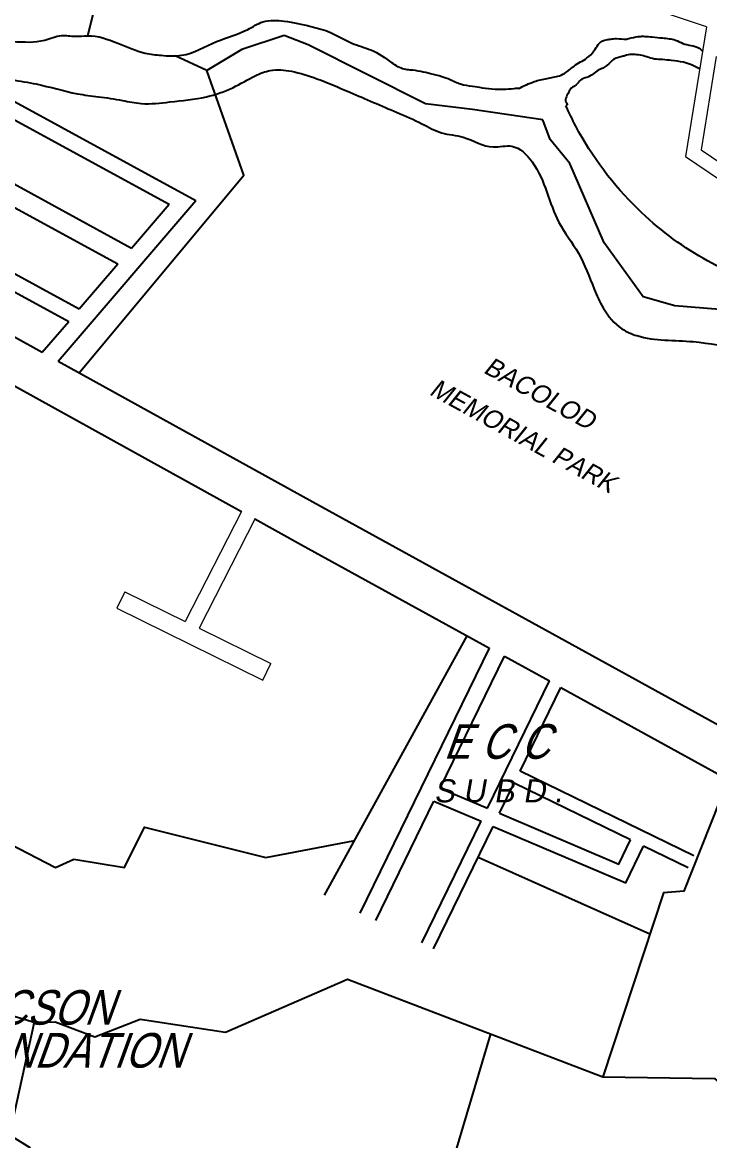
# Model space of a CAD drawing. Header units: inches. Extents: x -1369 to 1198, y -366 to 1398.
# Drawn here: x -608.89 to -592.79, y 935.08 to 961.27 of the extents above; entities that cross this region are included whole.
import ezdxf
from ezdxf.enums import TextEntityAlignment as Align

# ---------------------------------------------------------------- set-up
doc = ezdxf.new("R2010")
doc.units = ezdxf.units.IN
doc.header["$MEASUREMENT"] = 0
for name, color, linetype in [('CREEK_RIVER', 7, 'Continuous'), ('NATL_ROAD', 1, 'Continuous'), ('PRIVATE', 181, 'Continuous'), ('SUBLOTS', 1, 'Continuous')]:
    doc.layers.add(name, color=color, linetype=linetype)
doc.layers.add('ROAD', color=8, linetype='Continuous', lineweight=20)
doc.layers.add('SUBDIVIDION', color=8, linetype='Continuous', lineweight=25)
doc.styles.add('LOT_NO', font='ARIALN.TTF', dxfattribs={"width": 1.5, "height": 1})
doc.styles.add('PX-0', font='leroy')

msp = doc.modelspace()

# ---------------------------------------------------------------- linework, layer by layer
at = {"layer": 'CREEK_RIVER', "color": 8}
for points, knots in [([(-623.7243, 969.5395), (-623.4489, 969.3493), (-623.0518, 969.0751), (-622.5907, 968.5601), (-622.2711, 968.2186), (-621.8402, 967.894), (-621.4199, 967.7402), (-621.0105, 967.5662), (-620.6587, 967.2139), (-620.1932, 967.142), (-619.8805, 966.8702), (-619.6694, 966.7218), (-619.3408, 966.5008), (-619.0719, 966.155), (-618.6587, 965.8271), (-618.2896, 965.9484), (-618.0402, 966.0319), (-617.7733, 966.0415), (-617.5043, 966.2421), (-617.0058, 965.9724), (-617.0125, 966.6099), (-616.5001, 966.2281), (-616.159, 965.9496), (-615.6286, 965.6796), (-615.0747, 965.3948), (-614.6278, 965.0321), (-614.1361, 964.8146), (-613.7713, 964.8027), (-613.6104, 964.5529), (-613.174, 964.5085), (-613.1649, 963.8636), (-612.6787, 963.6143), (-612.36, 963.3304), (-611.9505, 963.0687), (-611.5142, 962.7678), (-611.2124, 962.4052), (-610.9661, 962.117), (-610.7427, 961.9447), (-610.4533, 961.757), (-610.1529, 961.6266), (-609.9253, 961.3046), (-609.7339, 961.0764), (-609.4806, 960.82), (-608.995, 960.8256), (-608.4772, 960.7771), (-608.0102, 960.9994), (-607.668, 960.9249), (-607.2215, 960.9937), (-606.6678, 960.7976), (-606.1242, 960.5498), (-605.6124, 960.4921), (-605.0214, 960.4554), (-604.3863, 960.85), (-603.719, 961.014), (-603.2415, 961.3389), (-602.7056, 961.3087), (-602.187, 961.1897), (-601.6394, 961.0497), (-601.2123, 960.7673), (-600.6832, 960.6371), (-600.3905, 960.4403), (-600.2375, 960.3184)], [0, 0, 0, 0, 0.003328565, 0.004798025, 0.006896437, 0.008000576, 0.010152561, 0.011347266, 0.012404093, 0.01503301, 0.015709792, 0.016517156, 0.017621295, 0.019626191, 0.020971916, 0.022475124, 0.023152056, 0.02363074, 0.025099511, 0.026313192, 0.027538057, 0.028647678, 0.030724537, 0.032823374, 0.034311033, 0.037011135, 0.03847742, 0.039717113, 0.040304671, 0.041256593, 0.043530659, 0.045099108, 0.046452668, 0.047819244, 0.049948728, 0.051713332, 0.052511803, 0.053735473, 0.054509448, 0.055975582, 0.056902631, 0.058376814, 0.059007767, 0.060393836, 0.062890372, 0.06424424, 0.06531462, 0.066282764, 0.068710925, 0.070983295, 0.072242795, 0.073845894, 0.076778471, 0.079391355, 0.080718803, 0.082382337, 0.084501523, 0.08611657, 0.087974999, 0.089552478, 0.091488017, 0.091488017, 0.091488017, 0.091488017]), ([(-597.263, 959.7245), (-597.1461, 959.7819), (-596.9353, 959.8855), (-596.6095, 959.9613), (-596.3498, 959.9946), (-596.1343, 960.1007), (-595.9514, 960.2854), (-595.693, 960.3979), (-595.5039, 960.5811), (-595.4243, 960.7403), (-595.315, 960.841), (-595.2059, 960.8638), (-595.0919, 960.8826), (-594.9441, 960.9024), (-594.7813, 960.8611), (-594.5994, 960.915), (-594.4566, 960.9451), (-594.2906, 960.9424), (-594.1177, 960.9288), (-593.8785, 960.8996), (-593.6268, 960.8833), (-593.4204, 960.7682), (-593.2302, 960.7271), (-593.0584, 960.6924), (-592.9868, 960.6213), (-592.9631, 960.5952)], [0, 0, 0, 0, 0.001297723, 0.002339728, 0.003331145, 0.003896189, 0.004705104, 0.005897007, 0.006671129, 0.007278318, 0.007666549, 0.008106295, 0.008362512, 0.008827769, 0.009587138, 0.009975476, 0.010702609, 0.01103959, 0.011630801, 0.012435547, 0.013460408, 0.014101928, 0.014755814, 0.015421782, 0.015770402, 0.015770402, 0.015770402, 0.015770402]), ([(-593.0303, 960.1787), (-593.091, 960.2129), (-593.2118, 960.2762), (-593.4305, 960.3523), (-593.6638, 960.367), (-593.8895, 960.4052), (-594.0888, 960.3992), (-594.2564, 960.4629), (-594.471, 960.5164), (-594.6696, 960.5335), (-594.8651, 960.4548), (-595.0545, 960.4435), (-595.1883, 960.2362), (-595.3867, 960.1692), (-595.5284, 960.0541), (-595.6648, 959.9732), (-595.8322, 959.9426), (-595.9039, 959.7934), (-596.0432, 959.747), (-596.0963, 959.6284), (-596.1524, 959.527), (-596.1906, 959.422), (-596.1168, 959.3424), (-596.1519, 959.3235), (-596.1639, 959.317)], [0.227418463, 0.227418463, 0.227418463, 0.227418463, 0.228114575, 0.228780543, 0.229715798, 0.230436815, 0.231070055, 0.231683336, 0.232204335, 0.233299524, 0.233565912, 0.234312276, 0.235057245, 0.235830376, 0.236344423, 0.236872122, 0.237419656, 0.23792667, 0.238382193, 0.238779364, 0.239155895, 0.23957891, 0.239805602, 0.239923236, 0.239923236, 0.239923236, 0.239923236]), ([(-610.0285, 960.3233), (-609.9876, 960.304), (-609.907, 960.2659), (-609.8116, 960.2138), (-609.7364, 960.1662), (-609.3759, 959.9352), (-608.6035, 959.8779), (-607.7714, 959.6065), (-607.0866, 959.5279), (-606.5895, 959.4531), (-606.0371, 959.3342), (-605.3732, 959.4166), (-604.6476, 959.4838), (-603.9681, 959.7083), (-603.5133, 959.9993), (-603.0523, 960.183), (-602.5435, 960.137), (-601.9261, 959.935), (-601.1092, 959.585), (-600.2884, 959.2325), (-599.5713, 958.9278), (-599.0845, 958.6432), (-598.4843, 958.6171), (-597.9791, 958.269), (-597.3532, 958.4553), (-596.6596, 957.7546), (-596.5276, 956.7464), (-595.8101, 955.8683), (-595.5625, 955.15), (-595.2818, 954.5234), (-594.9485, 954.1057), (-594.2045, 953.7963), (-593.2322, 953.8514), (-592.2133, 953.6339), (-591.4174, 953.5176), (-590.8382, 953.4966), (-590.3324, 953.2312), (-590.0372, 952.7429), (-589.5579, 952.4484), (-589.2634, 952.1277), (-589.1438, 951.793), (-589.0752, 951.2943), (-589.0677, 950.7091), (-589.2951, 950.1425), (-589.5275, 949.624), (-589.1598, 949.1936), (-589.1604, 948.7384), (-588.904, 948.5497), (-588.7471, 948.2756), (-588.5225, 948.0134), (-588.2748, 947.6645), (-587.7439, 947.4412), (-587.3784, 947.0019), (-586.9342, 946.6424), (-586.597, 946.5672), (-586.2083, 946.4985), (-585.9323, 946.7598), (-585.6502, 946.9928), (-585.448, 947.2942), (-585.1749, 947.5314), (-584.94, 947.8038), (-584.6422, 947.9869), (-584.3804, 948.2529), (-584.112, 948.5054), (-583.7075, 948.5663), (-583.2236, 948.4756), (-582.5666, 948.1469), (-581.8258, 948.3771), (-581.2294, 948.1422), (-580.8422, 947.9647), (-580.5502, 947.6561), (-580.151, 947.4776), (-579.7368, 947.1561), (-579.0312, 947.1085), (-578.2768, 946.8897), (-577.413, 946.6176), (-576.9149, 946.1528), (-576.2458, 945.891), (-576.4675, 945.4159), (-576.0392, 945.0697), (-576.018, 944.5093), (-576.0149, 943.8765), (-575.5612, 943.3383), (-574.9083, 943.3455), (-574.3824, 943.3362), (-573.8934, 943.3622), (-573.4764, 943.1516), (-572.9186, 943.0037), (-572.4102, 942.7988), (-571.9983, 942.4696), (-571.6067, 942.3107), (-571.3281, 941.9568), (-571.0276, 941.6855), (-570.5492, 941.1318), (-570.2461, 940.3376), (-569.8571, 939.5253), (-569.4608, 938.9916), (-568.9603, 938.8702), (-568.5451, 938.8934), (-568.2556, 938.7025), (-567.8552, 938.3682), (-567.2933, 938.2313), (-566.9065, 937.796), (-566.5078, 937.4899), (-566.334, 936.8818), (-565.9867, 936.3755), (-566.0203, 935.8278), (-565.8504, 935.3531), (-565.4644, 935.0258), (-564.994, 934.993), (-564.6785, 935.0234), (-564.4601, 935.061), (-564.3888, 935.0684)], [0, 0, 0, 0, 0.00045245, 0.00089134, 0.0010854, 0.00134324, 0.00516387, 0.00847533, 0.01013265, 0.01203045, 0.01351396, 0.01574369, 0.01864401, 0.02081189, 0.02280384, 0.02404537, 0.0256871, 0.02776364, 0.03054897, 0.0345648, 0.03668859, 0.03836631, 0.04010153, 0.04256589, 0.04403196, 0.0460357, 0.05119349, 0.05403677, 0.05710487, 0.05872881, 0.06092741, 0.06221236, 0.06663196, 0.07042755, 0.07261529, 0.07468694, 0.07615511, 0.07810564, 0.08022826, 0.08164632, 0.08251134, 0.08444712, 0.08715986, 0.08890091, 0.09053417, 0.09231807, 0.09398464, 0.09464733, 0.09536223, 0.09711928, 0.09811671, 0.09956363, 0.10267705, 0.10376672, 0.10517538, 0.10611475, 0.10751217, 0.10863127, 0.10983872, 0.11108127, 0.11224098, 0.11341259, 0.11453169, 0.1159962, 0.11695006, 0.11849145, 0.12088228, 0.12404701, 0.12558498, 0.12718408, 0.1282642, 0.12976127, 0.13151981, 0.13336995, 0.13661546, 0.13950961, 0.14204429, 0.14395685, 0.14495912, 0.14627521, 0.14867595, 0.15026662, 0.15259183, 0.15472151, 0.1564794, 0.15794547, 0.15950227, 0.16104025, 0.16374106, 0.16487852, 0.16629551, 0.16786941, 0.16927764, 0.17035763, 0.17515037, 0.17758615, 0.17945402, 0.18153055, 0.18241144, 0.18353838, 0.18483909, 0.18766892, 0.18895359, 0.19061032, 0.19254901, 0.19509416, 0.1965043, 0.19787511, 0.20004334, 0.20104633, 0.20251591, 0.20323049, 0.20323049, 0.20323049, 0.20323049]), ([(-597.263, 959.7245), (-597.3024, 959.7215), (-597.4238, 959.7106), (-597.6093, 959.695), (-597.8567, 959.6927), (-598.0969, 959.7277), (-598.3652, 959.7719), (-598.6288, 959.801), (-598.8543, 959.9228), (-599.089, 960.0058), (-599.3199, 960.0626), (-599.5649, 960.1235), (-599.7706, 960.1527), (-600.0117, 960.1678), (-600.1448, 960.2566), (-600.2375, 960.3184)], [0.220769784, 0.220769784, 0.220769784, 0.220769784, 0.221164665, 0.221987103, 0.222631658, 0.22363465, 0.224405349, 0.225359202, 0.226251614, 0.226937403, 0.227847016, 0.228628758, 0.229457418, 0.229929833, 0.231013658, 0.231013658, 0.231013658, 0.231013658])]:
    msp.add_open_spline(points, degree=3, knots=knots, dxfattribs=at)
msp.add_spline([(-590.2909, 954.9407), (-591.2522, 955.0814), (-592.9407, 955.7387), (-594.4692, 956.8934), (-595.9283, 958.836), (-596.1639, 959.317)], degree=3, dxfattribs=at)
at = {"layer": 'NATL_ROAD', "color": 1}
for points in [[(-612.173, 955.6121), (-608.4304, 953.543)], [(-609.8873, 953.2002), (-603.765, 949.8154)], [(-608.0528, 953.3343), (-601.8675, 949.9148), (-591.8824, 944.4238), (-580.8486, 938.6546), (-554.1766, 924.9224)], [(-603.446, 949.6391), (-602.3528, 949.0347), (-597.9534, 946.6155)], [(-597.6005, 946.4214), (-596.5491, 945.8432)], [(-596.2767, 945.6934), (-592.3574, 943.5382), (-582.9244, 938.606)]]:
    msp.add_lwpolyline(points, dxfattribs=at)
at = {"layer": 'ROAD', "color": 8}
for p, q in [((-603.765, 949.8154), (-605.0805, 947.2382)), ((-603.4405, 949.6498), (-604.7536, 947.0774)), ((-606.4945, 947.9341), (-606.6843, 947.5484)), ((-606.4945, 947.9341), (-605.0805, 947.2382)), ((-606.6843, 947.5484), (-603.2617, 945.8642)), ((-604.7536, 947.0774), (-603.072, 946.2499)), ((-603.2617, 945.8642), (-603.072, 946.2499))]:
    msp.add_line(p, q, dxfattribs=at)
for points in [[(-592.8708, 961.1681), (-594.9777, 961.8745), (-596.7616, 964.1587)], [(-592.8708, 961.1681), (-593.3607, 958.1282), (-588.999, 955.177), (-584.495, 955.1413)], [(-592.6426, 960.4736), (-592.9951, 958.2863), (-589.7429, 956.0858)]]:
    msp.add_lwpolyline(points, dxfattribs=at)
at = {"layer": 'SUBDIVIDION', "color": 8}
for p, q in [((-609.842, 959.8286), (-604.8286, 957.0975)), ((-610.0233, 959.5007), (-605.4572, 957.0132)), ((-610.6653, 958.3394), (-606.3399, 955.983)), ((-610.897, 957.9203), (-606.6584, 955.6112)), ((-608.0528, 953.3343), (-604.8286, 957.0975)), ((-606.3399, 955.983), (-605.4572, 957.0132)), ((-611.5537, 956.7324), (-607.5612, 954.5574)), ((-611.7345, 956.4054), (-607.8098, 954.2674)), ((-607.5612, 954.5574), (-606.6584, 955.6112)), ((-608.4304, 953.543), (-607.8098, 954.2674)), ((-601.8148, 940.8256), (-598.4736, 946.9015)), ((-600.9793, 940.4081), (-597.9534, 946.6155)), ((-599.1047, 943.3355), (-597.6005, 946.4214)), ((-598.0005, 942.8658), (-596.5491, 945.8432)), ((-597.2332, 943.7313), (-596.2767, 945.6934)), ((-593.1634, 941.7475), (-597.2332, 943.7313)), ((-597.7144, 942.7441), (-597.3699, 943.4509)), ((-594.6453, 942.1228), (-597.3699, 943.4509)), ((-600.6176, 940.2318), (-599.2536, 943.0301)), ((-599.5404, 939.7067), (-598.1494, 942.5605)), ((-599.2613, 939.5707), (-597.8632, 942.4387)), ((-593.3001, 941.467), (-594.3403, 941.9741))]:
    msp.add_line(p, q, dxfattribs=at)
for points in [[(-599.1047, 943.3355), (-598.0005, 942.8658)], [(-599.2536, 943.0301), (-598.1494, 942.5605)], [(-597.7144, 942.7441), (-594.9215, 941.5561), (-594.6453, 942.1228)], [(-597.8632, 942.4387), (-594.7577, 941.1178), (-594.3403, 941.9741)], [(-594.1939, 939.9111), (-598.2197, 941.7075)]]:
    msp.add_lwpolyline(points, dxfattribs=at)
at = {"layer": 'SUBLOTS', "color": 8}
for p, q in [((-606.0576, 966.1144), (-607.3681, 960.9574)), ((-602.7643, 960.9637), (-603.7545, 960.6339)), ((-602.2013, 960.7406), (-602.7643, 960.9637)), ((-603.7545, 960.6339), (-604.5706, 960.1399)), ((-599.4542, 959.3632), (-602.2013, 960.7406)), ((-598.3537, 959.2299), (-599.4542, 959.3632)), ((-596.7035, 958.9843), (-598.3537, 959.2299)), ((-596.528, 958.5282), (-596.7035, 958.9843)), ((-596.0716, 957.9669), (-596.528, 958.5282)), ((-595.264, 956.1074), (-596.0716, 957.9669)), ((-594.3511, 954.8443), (-595.264, 956.1074)), ((-593.6138, 954.6338), (-594.3511, 954.8443)), ((-591.7954, 954.486), (-593.6138, 954.6338)), ((-599.5628, 932.0547), (-597.9219, 937.5785))]:
    msp.add_line(p, q, dxfattribs=at)
for points in [[(-607.5643, 953.0642), (-603.7059, 957.688), (-604.5706, 960.1399), (-605.3182, 960.4846)], [(-592.3574, 943.5382), (-593.4006, 940.9218), (-593.8742, 940.8823), (-595.293, 936.5713)], [(-611.7678, 939.6956), (-610.2526, 942.5781), (-608.1214, 941.4739), (-607.6873, 941.6711), (-606.5033, 941.4739), (-606.0298, 942.4204), (-603.1882, 941.7105), (-601.1096, 942.1081)], [(-615.5516, 942.3025), (-613.0142, 940.0105), (-611.7678, 939.6956), (-610.8222, 938.5073), (-608.6158, 937.8488), (-608.1287, 937.8631), (-607.1975, 937.5052), (-606.1373, 937.9204), (-604.1397, 937.6173), (-601.2743, 938.8629), (-595.293, 936.5713), (-592.6842, 936.5312), (-591.4883, 935.4977), (-590.9065, 936.3374), (-585.7674, 935.1424), (-584.5448, 934.7024)], [(-608.6158, 937.8488), (-609.1954, 935.2137), (-608.7174, 934.9198), (-609.6367, 931.4293), (-609.6734, 930.5842), (-608.6071, 929.8494), (-609.4528, 928.3797), (-610.0044, 928.1225), (-611.0541, 926.361)]]:
    msp.add_lwpolyline(points, dxfattribs=at)

# ---------------------------------------------------------------- texts
at = {"layer": 'PRIVATE', "color": 8, "style": 'PX-0', "oblique": 10}
for s, p in [('BACOLOD', (-596.9346, 952.2777)), ('MEMORIAL PARK', (-597.3241, 951.283))]:
    msp.add_text(s, height=0.435, rotation=331.19312, dxfattribs=at).set_placement(p, align=Align.BOTTOM_CENTER)
at = {"layer": 'SUBDIVIDION', "color": 8}
for s, height, style, oblique, p in [('E C C', 0.81, 'LOT_NO', 20, (-597.7956, 943.7779)), ('S U B D .', 0.54, 'PX-0', 10, (-597.749, 942.8382)), ('JOHN B. LACSON', 0.81, 'LOT_NO', 20, (-610.6543, 937.5498)), ('COLLEGES FOUNDATION', 0.81, 'LOT_NO', 20, (-610.8107, 936.5442))]:
    msp.add_text(s, height=height, dxfattribs=dict(at, style=style, oblique=oblique)).set_placement(p, align=Align.BOTTOM_CENTER)

doc.saveas('drawing.dxf')
